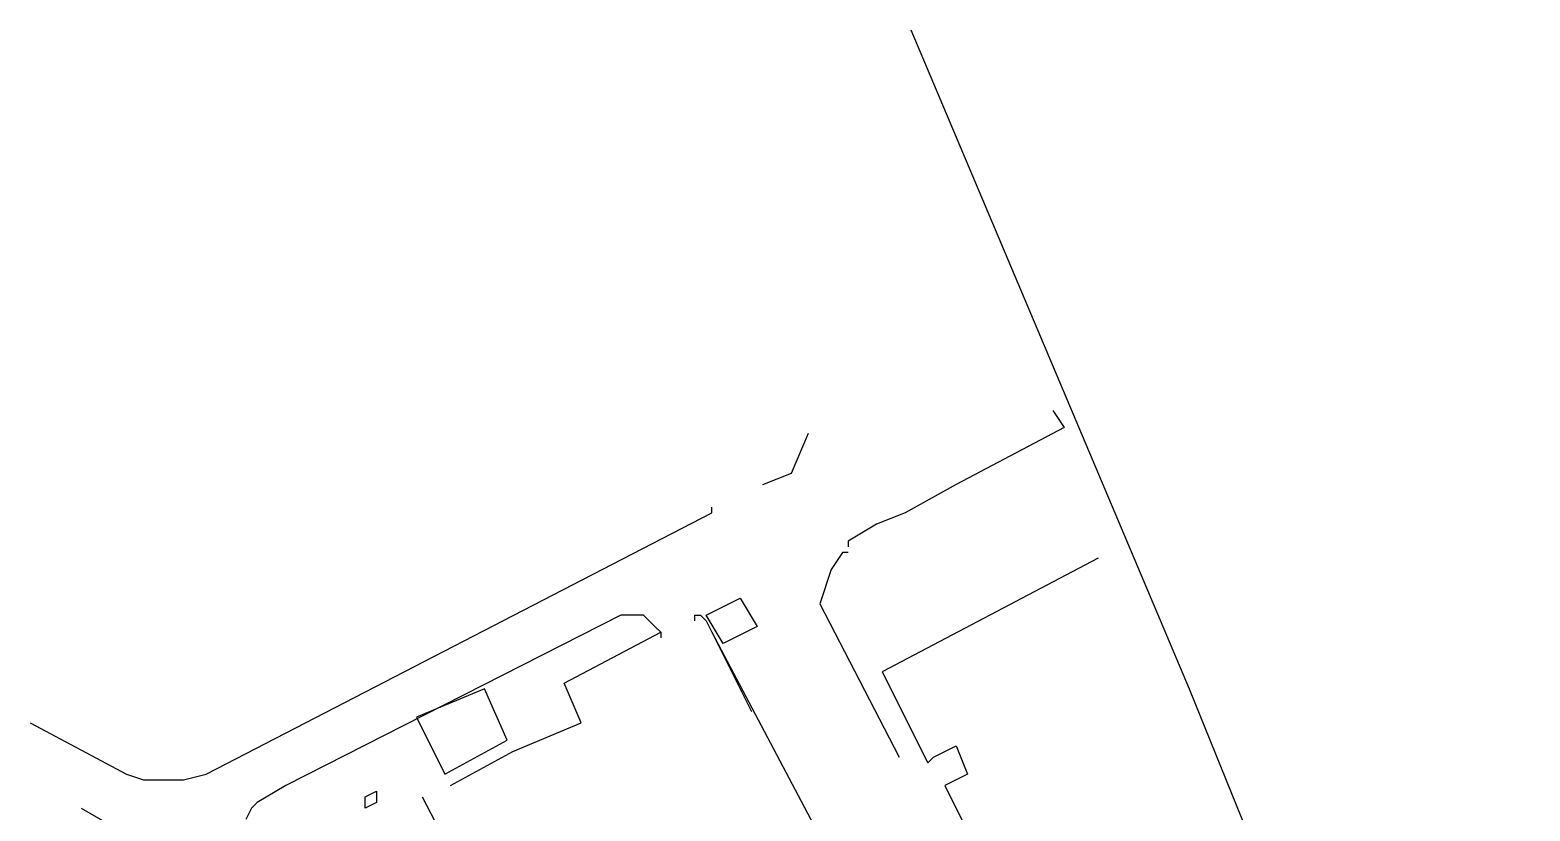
# Model space of a CAD drawing. Header units: millimetres. Extents: x 109858 to 254168, y -72223 to 151350.
# Drawn here: x 109858 to 254168, y 76189 to 151350 of the extents above; entities that cross this region are included whole.
import ezdxf

# ---------------------------------------------------------------- set-up
doc = ezdxf.new("R2010")
doc.units = ezdxf.units.MM
for name, color, linetype in [('E-Struc - Misc and Pits', 7, 'Continuous'), ('Fence', 3, 'FENCELINE2'), ('Kerb - Top', 2, 'Continuous'), ('Wall - Bottom', 7, 'Continuous')]:
    doc.layers.add(name, color=color, linetype=linetype)
doc.linetypes.add('FENCELINE2', pattern='A,0.25,-0.1,[132,ltypeshp.shx,S=0.1,R=0,X=-0.1,Y=0],-0.1,1', length=1.45)

msp = doc.modelspace()

# ---------------------------------------------------------------- linework, layer by layer
at = {"layer": 'E-Struc - Misc and Pits'}
msp.add_lwpolyline([(142109, 77555), (143202, 78102), (143202, 77009), (142109, 76462), (142109, 77555)], close=True, dxfattribs=at)
at = {"layer": 'Fence'}
msp.add_lwpolyline([(194585, 151350), (221370, 87941), (247062, 24532), (248155, 20159), (254168, -62929)], dxfattribs=at)
at = {"layer": 'Kerb - Top'}
for points in [[(208251, 114726), (209344, 113086), (198958, 107620), (194039, 104887), (191306, 103794), (188573, 102154), (188573, 101607)], [(180373, 107620), (183106, 108713), (184746, 112540)], [(109858, 84662), (119151, 79742), (120790, 79195), (122977, 79195), (124617, 79195), (126803, 79742), (175453, 104887), (175453, 105433)], [(188573, 101060), (188026, 101060), (186933, 99421), (185839, 96141), (193492, 81382)], [(170534, 93408), (169987, 93954), (168894, 95047), (168347, 95047), (166707, 95047), (134456, 78649), (131723, 77009), (131176, 76462), (130630, 75369)], [(175453, 93408), (185839, 73729), (184746, 73182), (184746, 67716), (184199, 67716), (189666, 57877)], [(114777, 76462), (125163, 70449), (126803, 69356), (127897, 67716), (128990, 66076), (130083, 62250), (130630, 58423), (131176, 56237), (131176, 53504), (130630, 51317), (129536, 49677), (126803, 46397), (126803, 45851), (126257, 45851), (125710, 46397)]]:
    msp.add_lwpolyline(points, dxfattribs=at)
at = {"layer": 'Wall - Bottom'}
for points in [[(212624, 100514), (191852, 89581), (196225, 80835), (196772, 81382), (198958, 82475), (200052, 79742), (197865, 78649), (204971, 64436), (213171, 68809), (210984, 72089)], [(173814, 94501), (173814, 95047), (174360, 95047), (174907, 94501), (179280, 85755)], [(150308, 78649), (156321, 81928), (162881, 84662), (161241, 88488), (170534, 93408), (170534, 92861)], [(147575, 77555), (154135, 64983), (161241, 68809), (161241, 69356), (161788, 69356), (162881, 68809), (164521, 68809), (165067, 67716), (167254, 68809), (166707, 70449), (167254, 70996), (167801, 72089), (169987, 67169), (174360, 69356), (175453, 69903), (176547, 70449), (178733, 66076)]]:
    msp.add_lwpolyline(points, dxfattribs=at)
for points in [[(174907, 95047), (178187, 96687), (179826, 93954), (176547, 92314), (174907, 95047)], [(147029, 85208), (149762, 79742), (155775, 83022), (153588, 87941), (147029, 85208)]]:
    msp.add_lwpolyline(points, close=True, dxfattribs=at)

doc.saveas('drawing.dxf')
